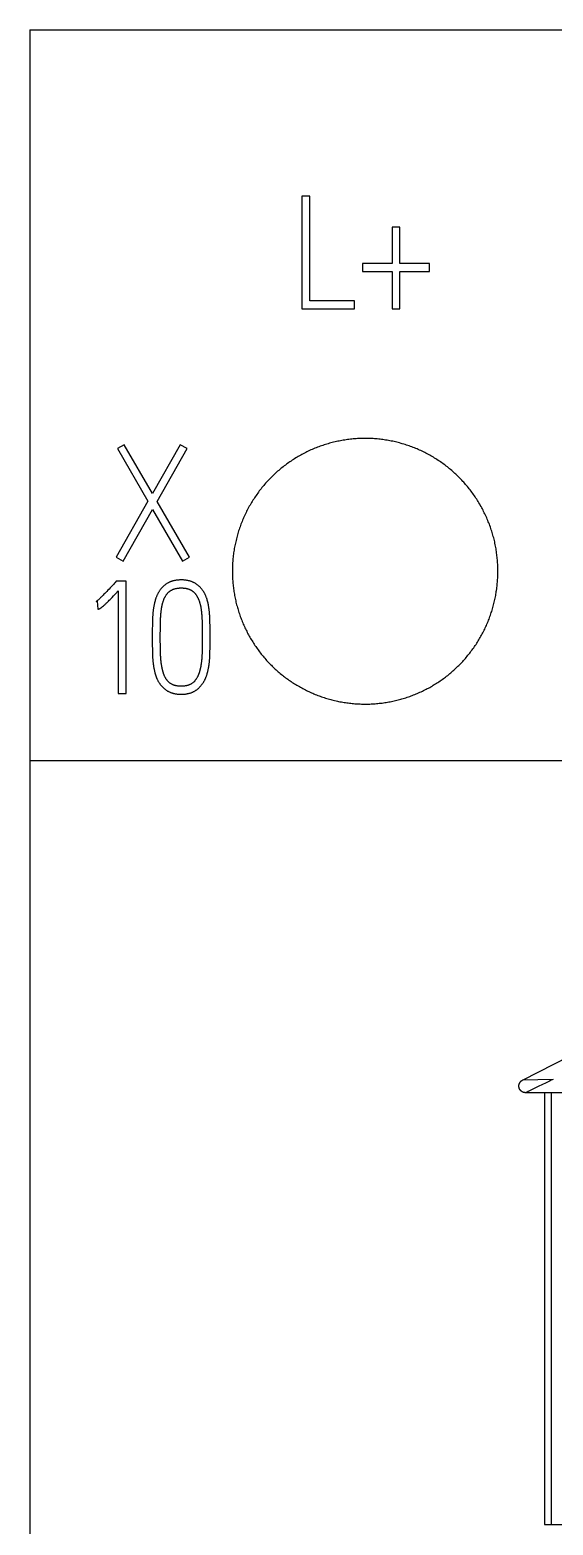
# Model space of a CAD drawing. Extents: x 0 to 420, y 0 to 297.
# Drawn here: x 109.27 to 117.15, y 209.13 to 231.64 of the extents above; entities that cross this region are included whole.
import ezdxf

# ---------------------------------------------------------------- set-up
doc = ezdxf.new("R2010")
doc.units = 0
doc.header["$LTSCALE"] = 23.1
doc.layers.add('10000_FRONT', color=7, linetype='CONTINUOUS')
doc.layers.add('10500_FRONT_LABELING', color=7, linetype='CONTINUOUS')

msp = doc.modelspace()

# ---------------------------------------------------------------- linework, layer by layer
at = {"layer": '10000_FRONT', "color": 7, "linetype": 'CONTINUOUS'}
for p, q in [((109.271, 231.64), (109.271, 141.64)), ((109.271, 231.64), (144.771, 231.64)), ((109.271, 220.64), (144.771, 220.64)), ((116.691, 215.829), (120.73, 217.892)), ((117.152, 215.84), (116.691, 215.829)), ((116.768, 215.655), (116.741, 215.642)), ((116.829, 215.685), (116.778, 215.66)), ((116.906, 215.722), (116.829, 215.685)), ((117, 215.767), (116.973, 215.754)), ((117.028, 215.78), (117, 215.767)), ((117.069, 215.8), (117.028, 215.78)), ((117.097, 215.813), (117.069, 215.8)), ((117.125, 215.827), (117.097, 215.813)), ((117.152, 215.84), (117.125, 215.827)), ((116.739, 215.641), (116.737, 215.64)), ((131.771, 215.64), (116.737, 215.64)), ((116.741, 215.642), (116.739, 215.641)), ((117.021, 215.64), (117.021, 209.14)), ((117.121, 215.64), (117.121, 209.14)), ((117.021, 209.14), (131.271, 209.14))]:
    msp.add_line(p, q, dxfattribs=at)
for points in [[(116.321, 223.49), (116.321, 223.512), (116.32, 223.533), (116.32, 223.554), (116.319, 223.576), (116.318, 223.597), (116.317, 223.618), (116.315, 223.639), (116.314, 223.66), (116.312, 223.681), (116.31, 223.703), (116.307, 223.724), (116.305, 223.745), (116.302, 223.765), (116.299, 223.786), (116.296, 223.807), (116.292, 223.828), (116.288, 223.849), (116.285, 223.87), (116.28, 223.89), (116.276, 223.911), (116.272, 223.932), (116.267, 223.952), (116.262, 223.973), (116.257, 223.993), (116.251, 224.014), (116.245, 224.034), (116.24, 224.055), (116.233, 224.075), (116.227, 224.096), (116.22, 224.116), (116.214, 224.136), (116.207, 224.156), (116.199, 224.177), (116.192, 224.197), (116.184, 224.217), (116.176, 224.236), (116.168, 224.256), (116.16, 224.276), (116.152, 224.295), (116.143, 224.315), (116.134, 224.334), (116.125, 224.353), (116.116, 224.372), (116.106, 224.391), (116.097, 224.41), (116.087, 224.429), (116.077, 224.447), (116.067, 224.466), (116.056, 224.484), (116.046, 224.502), (116.035, 224.521), (116.024, 224.539), (116.013, 224.557), (116.001, 224.575), (115.99, 224.592), (115.978, 224.61), (115.966, 224.627), (115.954, 224.645), (115.941, 224.662), (115.929, 224.679), (115.916, 224.697), (115.903, 224.714), (115.89, 224.73), (115.877, 224.747), (115.863, 224.764), (115.849, 224.78), (115.835, 224.796), (115.821, 224.813), (115.807, 224.829), (115.793, 224.844), (115.778, 224.86), (115.764, 224.875), (115.749, 224.891), (115.734, 224.906), (115.719, 224.921), (115.704, 224.935), (115.688, 224.95), (115.673, 224.964), (115.657, 224.978), (115.641, 224.993), (115.625, 225.006), (115.609, 225.02), (115.593, 225.034), (115.576, 225.047), (115.56, 225.06), (115.543, 225.073), (115.526, 225.086), (115.509, 225.099), (115.492, 225.112), (115.474, 225.124), (115.457, 225.136), (115.439, 225.148), (115.421, 225.16), (115.403, 225.172), (115.385, 225.183), (115.367, 225.195), (115.349, 225.206), (115.33, 225.217), (115.312, 225.227), (115.293, 225.238), (115.274, 225.248), (115.255, 225.258), (115.237, 225.268), (115.218, 225.278), (115.198, 225.287), (115.179, 225.297), (115.16, 225.306), (115.141, 225.314), (115.121, 225.323), (115.102, 225.331), (115.082, 225.34), (115.062, 225.348), (115.043, 225.355), (115.023, 225.363), (115.003, 225.37), (114.983, 225.377), (114.963, 225.384), (114.943, 225.391), (114.922, 225.398), (114.902, 225.404), (114.881, 225.41), (114.861, 225.416), (114.84, 225.422), (114.82, 225.427), (114.799, 225.432), (114.778, 225.437), (114.757, 225.442), (114.736, 225.447), (114.715, 225.451), (114.694, 225.455), (114.673, 225.459), (114.651, 225.463), (114.63, 225.466), (114.609, 225.469), (114.588, 225.472), (114.567, 225.475), (114.546, 225.477), (114.525, 225.48), (114.503, 225.482), (114.482, 225.484), (114.461, 225.485), (114.44, 225.487), (114.418, 225.488), (114.397, 225.489), (114.376, 225.489), (114.355, 225.49), (114.333, 225.49), (114.312, 225.49), (114.291, 225.49), (114.27, 225.49), (114.248, 225.489), (114.227, 225.488), (114.206, 225.487), (114.184, 225.486), (114.163, 225.484), (114.141, 225.482), (114.12, 225.48), (114.099, 225.478), (114.077, 225.475), (114.056, 225.473), (114.035, 225.47), (114.013, 225.466), (113.992, 225.463), (113.971, 225.459), (113.95, 225.456), (113.929, 225.451), (113.908, 225.447), (113.887, 225.443), (113.867, 225.438), (113.846, 225.433), (113.825, 225.428), (113.805, 225.422), (113.784, 225.417), (113.764, 225.411), (113.743, 225.405), (113.723, 225.399), (113.703, 225.392), (113.683, 225.386), (113.662, 225.379), (113.642, 225.372), (113.622, 225.364), (113.602, 225.357), (113.583, 225.349), (113.563, 225.341), (113.543, 225.333), (113.523, 225.324), (113.504, 225.316), (113.484, 225.307), (113.465, 225.298), (113.445, 225.288), (113.426, 225.279), (113.407, 225.269), (113.388, 225.259), (113.369, 225.249), (113.35, 225.239), (113.332, 225.228), (113.313, 225.218), (113.295, 225.207), (113.277, 225.196)], [(113.277, 225.196), (113.258, 225.185), (113.241, 225.173), (113.223, 225.162), (113.205, 225.15), (113.187, 225.138), (113.17, 225.126), (113.153, 225.114), (113.136, 225.101), (113.119, 225.088), (113.102, 225.076), (113.085, 225.063), (113.068, 225.049), (113.052, 225.036), (113.035, 225.022), (113.019, 225.009), (113.003, 224.995), (112.987, 224.981), (112.971, 224.966), (112.956, 224.952), (112.94, 224.937), (112.925, 224.922), (112.909, 224.907), (112.894, 224.892), (112.879, 224.877), (112.865, 224.861), (112.85, 224.845), (112.836, 224.83), (112.821, 224.814), (112.807, 224.798), (112.794, 224.781), (112.78, 224.765), (112.766, 224.749), (112.753, 224.732), (112.74, 224.715), (112.727, 224.699), (112.714, 224.682), (112.702, 224.665), (112.69, 224.647), (112.677, 224.63), (112.665, 224.613), (112.654, 224.595), (112.642, 224.577), (112.631, 224.559), (112.619, 224.541), (112.608, 224.523), (112.597, 224.505), (112.587, 224.487), (112.576, 224.468), (112.566, 224.45), (112.556, 224.431), (112.546, 224.412), (112.536, 224.393), (112.527, 224.374), (112.517, 224.355), (112.508, 224.335), (112.499, 224.316), (112.49, 224.296), (112.482, 224.277), (112.474, 224.257), (112.466, 224.237), (112.458, 224.218), (112.45, 224.198), (112.443, 224.178), (112.436, 224.158), (112.429, 224.138), (112.422, 224.118), (112.415, 224.098), (112.409, 224.078), (112.403, 224.057), (112.397, 224.037), (112.391, 224.017), (112.386, 223.996), (112.381, 223.976), (112.376, 223.955), (112.371, 223.935), (112.366, 223.914), (112.362, 223.893), (112.358, 223.872), (112.354, 223.852), (112.35, 223.831), (112.347, 223.81), (112.343, 223.789), (112.34, 223.768), (112.337, 223.746), (112.335, 223.725), (112.332, 223.704), (112.33, 223.683), (112.328, 223.661), (112.326, 223.64), (112.325, 223.619), (112.324, 223.597), (112.323, 223.576), (112.322, 223.554), (112.321, 223.533), (112.321, 223.512), (112.321, 223.49)], [(112.321, 223.49), (112.321, 223.47), (112.321, 223.449), (112.322, 223.429), (112.323, 223.408), (112.323, 223.388), (112.325, 223.367), (112.326, 223.347), (112.328, 223.327), (112.329, 223.306), (112.331, 223.286), (112.333, 223.266), (112.336, 223.246), (112.338, 223.226), (112.341, 223.205), (112.344, 223.185), (112.347, 223.165), (112.351, 223.145), (112.354, 223.125), (112.358, 223.105), (112.362, 223.086), (112.366, 223.066), (112.371, 223.046), (112.375, 223.026), (112.38, 223.006), (112.385, 222.987), (112.391, 222.967), (112.396, 222.947), (112.402, 222.928), (112.407, 222.908), (112.414, 222.888), (112.42, 222.869), (112.426, 222.849), (112.433, 222.83), (112.44, 222.81), (112.447, 222.791), (112.454, 222.772), (112.462, 222.753), (112.469, 222.734), (112.477, 222.715), (112.485, 222.696), (112.493, 222.678), (112.502, 222.659), (112.51, 222.64), (112.519, 222.622), (112.528, 222.604), (112.537, 222.586), (112.546, 222.568), (112.556, 222.55), (112.566, 222.532), (112.575, 222.514), (112.585, 222.496), (112.596, 222.479), (112.606, 222.461), (112.617, 222.444), (112.627, 222.426), (112.638, 222.409), (112.649, 222.392), (112.661, 222.375), (112.672, 222.358), (112.684, 222.341), (112.695, 222.325), (112.708, 222.308), (112.72, 222.292), (112.732, 222.275), (112.745, 222.259), (112.757, 222.243), (112.77, 222.227), (112.784, 222.211), (112.797, 222.195), (112.81, 222.18), (112.824, 222.164), (112.837, 222.149), (112.851, 222.134), (112.865, 222.119), (112.879, 222.104), (112.893, 222.089), (112.908, 222.075), (112.922, 222.061), (112.937, 222.046), (112.952, 222.032), (112.967, 222.018), (112.982, 222.005), (112.997, 221.991), (113.012, 221.978), (113.028, 221.965), (113.043, 221.951), (113.059, 221.938), (113.075, 221.926), (113.091, 221.913), (113.107, 221.901), (113.123, 221.888), (113.14, 221.876), (113.156, 221.864), (113.173, 221.852), (113.19, 221.841), (113.207, 221.829), (113.224, 221.818), (113.241, 221.806), (113.259, 221.795), (113.277, 221.785), (113.294, 221.774), (113.312, 221.763), (113.33, 221.753), (113.348, 221.743), (113.366, 221.733), (113.384, 221.723), (113.402, 221.714), (113.42, 221.705), (113.438, 221.695), (113.457, 221.686), (113.475, 221.678), (113.494, 221.669), (113.513, 221.661), (113.531, 221.653), (113.55, 221.645), (113.569, 221.637), (113.588, 221.629), (113.607, 221.622), (113.626, 221.615), (113.645, 221.608), (113.664, 221.601), (113.684, 221.594), (113.703, 221.588), (113.723, 221.582), (113.742, 221.576), (113.762, 221.57), (113.782, 221.564), (113.802, 221.559), (113.821, 221.554), (113.841, 221.549), (113.861, 221.544), (113.882, 221.539), (113.902, 221.535), (113.922, 221.53), (113.942, 221.526), (113.963, 221.523), (113.983, 221.519), (114.003, 221.516), (114.023, 221.512), (114.044, 221.51), (114.064, 221.507), (114.084, 221.504), (114.105, 221.502), (114.125, 221.5), (114.145, 221.498), (114.166, 221.496), (114.186, 221.495), (114.207, 221.493), (114.227, 221.492), (114.247, 221.492), (114.268, 221.491), (114.288, 221.49), (114.309, 221.49), (114.329, 221.49), (114.35, 221.49), (114.37, 221.491), (114.391, 221.491), (114.411, 221.492), (114.432, 221.493), (114.452, 221.494), (114.473, 221.496), (114.493, 221.498), (114.514, 221.499), (114.534, 221.502), (114.555, 221.504), (114.575, 221.506), (114.596, 221.509), (114.616, 221.512), (114.637, 221.515), (114.657, 221.519), (114.677, 221.522), (114.697, 221.526), (114.718, 221.53), (114.738, 221.534), (114.758, 221.538), (114.778, 221.543), (114.797, 221.548), (114.817, 221.553), (114.837, 221.558), (114.857, 221.563), (114.876, 221.569), (114.896, 221.575), (114.915, 221.581), (114.935, 221.587), (114.954, 221.593), (114.974, 221.6), (114.993, 221.607), (115.012, 221.614), (115.031, 221.621), (115.051, 221.628), (115.07, 221.636), (115.089, 221.643), (115.107, 221.651), (115.126, 221.66), (115.145, 221.668), (115.164, 221.677), (115.183, 221.685), (115.201, 221.694), (115.22, 221.704)], [(115.22, 221.704), (115.238, 221.713), (115.256, 221.723), (115.274, 221.732), (115.293, 221.742), (115.31, 221.752), (115.328, 221.762), (115.346, 221.773), (115.363, 221.783), (115.381, 221.794), (115.398, 221.805), (115.415, 221.816), (115.432, 221.827), (115.449, 221.839), (115.466, 221.85), (115.483, 221.862), (115.499, 221.874), (115.516, 221.886), (115.532, 221.898), (115.548, 221.911), (115.564, 221.923), (115.58, 221.936), (115.596, 221.949), (115.611, 221.962), (115.627, 221.976), (115.642, 221.989), (115.658, 222.003), (115.673, 222.016), (115.688, 222.03), (115.703, 222.045), (115.718, 222.059), (115.732, 222.073), (115.747, 222.088), (115.761, 222.103), (115.776, 222.118), (115.79, 222.133), (115.803, 222.148), (115.817, 222.163), (115.831, 222.179), (115.844, 222.194), (115.857, 222.21), (115.87, 222.225), (115.883, 222.241), (115.896, 222.257), (115.908, 222.273), (115.92, 222.29), (115.933, 222.306), (115.944, 222.322), (115.956, 222.339), (115.968, 222.356), (115.979, 222.373), (115.991, 222.389), (116.002, 222.406), (116.013, 222.424), (116.024, 222.441), (116.034, 222.458), (116.045, 222.476), (116.055, 222.494), (116.065, 222.511), (116.075, 222.529), (116.085, 222.547), (116.094, 222.565), (116.104, 222.584), (116.113, 222.602), (116.122, 222.62), (116.131, 222.639), (116.139, 222.658), (116.148, 222.676), (116.156, 222.695), (116.164, 222.714), (116.172, 222.733), (116.18, 222.752), (116.187, 222.771), (116.194, 222.79), (116.201, 222.809), (116.208, 222.828), (116.215, 222.848), (116.221, 222.867), (116.227, 222.886), (116.233, 222.906), (116.239, 222.925), (116.245, 222.945), (116.25, 222.964), (116.256, 222.984), (116.261, 223.003), (116.266, 223.023), (116.27, 223.043), (116.275, 223.063), (116.279, 223.083), (116.283, 223.103), (116.287, 223.123), (116.29, 223.143), (116.294, 223.163), (116.297, 223.183), (116.3, 223.203), (116.303, 223.224), (116.306, 223.244), (116.308, 223.264), (116.31, 223.285), (116.312, 223.305), (116.314, 223.326), (116.316, 223.346), (116.317, 223.367), (116.318, 223.387), (116.319, 223.408), (116.32, 223.428), (116.32, 223.449), (116.321, 223.47), (116.321, 223.49)], [(116.737, 215.64), (116.734, 215.64), (116.732, 215.64), (116.729, 215.64), (116.727, 215.641), (116.724, 215.641), (116.722, 215.641), (116.719, 215.642), (116.717, 215.642), (116.714, 215.643), (116.712, 215.643), (116.71, 215.644), (116.707, 215.645), (116.705, 215.645), (116.703, 215.646), (116.7, 215.647), (116.698, 215.648), (116.696, 215.649), (116.694, 215.65), (116.691, 215.651), (116.689, 215.652), (116.687, 215.653), (116.685, 215.655), (116.683, 215.656), (116.681, 215.657), (116.679, 215.659), (116.677, 215.66), (116.675, 215.662), (116.673, 215.663), (116.671, 215.665), (116.669, 215.667), (116.667, 215.668), (116.665, 215.67), (116.664, 215.672), (116.662, 215.674), (116.66, 215.675), (116.659, 215.677), (116.657, 215.679), (116.656, 215.681), (116.654, 215.683), (116.653, 215.685), (116.652, 215.687), (116.65, 215.689), (116.649, 215.692), (116.648, 215.694), (116.647, 215.696), (116.646, 215.698), (116.645, 215.7), (116.644, 215.703), (116.643, 215.705), (116.642, 215.707), (116.641, 215.71), (116.641, 215.712), (116.64, 215.714), (116.639, 215.717), (116.639, 215.719), (116.638, 215.722), (116.638, 215.724), (116.638, 215.727), (116.637, 215.729), (116.637, 215.732), (116.637, 215.734), (116.637, 215.736), (116.637, 215.739), (116.637, 215.741), (116.637, 215.744), (116.637, 215.746), (116.637, 215.749), (116.637, 215.751), (116.637, 215.754), (116.638, 215.756), (116.638, 215.758), (116.639, 215.761), (116.639, 215.763), (116.64, 215.766), (116.641, 215.768), (116.641, 215.77), (116.642, 215.773), (116.643, 215.775), (116.644, 215.777), (116.645, 215.78), (116.646, 215.782), (116.647, 215.784), (116.648, 215.786), (116.649, 215.789), (116.65, 215.791), (116.652, 215.793), (116.653, 215.795), (116.654, 215.797), (116.656, 215.799), (116.657, 215.801), (116.659, 215.803), (116.66, 215.805), (116.662, 215.807), (116.664, 215.808), (116.665, 215.81), (116.667, 215.812), (116.669, 215.814), (116.671, 215.815), (116.673, 215.817), (116.674, 215.819), (116.676, 215.82), (116.678, 215.822), (116.68, 215.823), (116.682, 215.824), (116.685, 215.826), (116.687, 215.827), (116.689, 215.828), (116.691, 215.829)], [(116.778, 215.66), (116.772, 215.657), (116.768, 215.655)], [(116.973, 215.754), (116.946, 215.741), (116.906, 215.722)]]:
    msp.add_lwpolyline(points, dxfattribs=at)
at = {"layer": '10500_FRONT_LABELING', "color": 7, "linetype": 'CONTINUOUS'}
for p, q in [((113.366, 229.138), (113.366, 227.44)), ((113.486, 229.138), (113.366, 229.138)), ((113.486, 227.56), (113.486, 229.138)), ((114.726, 228.669), (114.726, 228.122)), ((114.844, 228.669), (114.726, 228.669)), ((114.844, 228.122), (114.844, 228.669)), ((114.283, 228.122), (114.283, 228.001)), ((114.726, 228.122), (114.283, 228.122)), ((115.292, 228.122), (114.844, 228.122)), ((115.292, 228.001), (115.292, 228.122)), ((114.283, 228.001), (114.726, 228.001)), ((114.726, 228.001), (114.726, 227.44)), ((114.844, 227.44), (114.844, 228.001)), ((114.844, 228.001), (115.292, 228.001)), ((113.366, 227.44), (114.16, 227.44)), ((114.16, 227.56), (113.486, 227.56)), ((114.16, 227.44), (114.16, 227.56)), ((114.726, 227.44), (114.844, 227.44)), ((110.691, 225.396), (110.59, 225.337)), ((110.59, 225.337), (111.049, 224.543)), ((111.116, 224.66), (110.691, 225.396)), ((111.533, 225.396), (111.116, 224.66)), ((111.186, 224.54), (111.639, 225.337)), ((111.639, 225.337), (111.533, 225.396)), ((111.049, 224.543), (110.571, 223.701)), ((111.674, 223.701), (111.186, 224.54)), ((110.675, 223.642), (111.118, 224.422)), ((111.118, 224.422), (111.571, 223.642)), ((110.571, 223.701), (110.675, 223.642)), ((111.571, 223.642), (111.674, 223.701)), ((110.57, 223.341), (110.554, 223.322)), ((110.719, 223.341), (110.57, 223.341)), ((110.719, 221.648), (110.719, 223.341)), ((110.387, 223.143), (110.376, 223.131)), ((110.398, 223.154), (110.387, 223.143)), ((110.415, 223.171), (110.398, 223.154)), ((110.431, 223.188), (110.415, 223.171)), ((110.447, 223.206), (110.431, 223.188)), ((110.463, 223.223), (110.447, 223.206)), ((110.479, 223.24), (110.463, 223.223)), ((110.478, 223.065), (110.494, 223.081)), ((110.495, 223.258), (110.479, 223.24)), ((110.494, 223.081), (110.509, 223.097)), ((110.509, 223.097), (110.532, 223.122)), ((110.532, 223.122), (110.559, 223.15)), ((110.559, 223.15), (110.601, 223.195)), ((110.601, 223.195), (110.601, 221.648)), ((110.271, 223.037), (110.285, 223.041)), ((110.285, 223.041), (110.292, 222.921)), ((110.411, 222.999), (110.419, 223.006)), ((110.419, 223.006), (110.427, 223.014)), ((110.427, 223.014), (110.435, 223.022)), ((110.435, 223.022), (110.443, 223.03)), ((110.443, 223.03), (110.455, 223.042)), ((110.455, 223.042), (110.467, 223.053)), ((110.467, 223.053), (110.478, 223.065)), ((111.244, 222.842), (111.245, 222.855)), ((111.855, 222.875), (111.857, 222.862)), ((111.857, 222.862), (111.858, 222.849)), ((111.858, 222.849), (111.859, 222.836)), ((111.116, 222.681), (111.115, 222.616)), ((111.117, 222.713), (111.116, 222.681)), ((111.118, 222.754), (111.117, 222.738)), ((111.117, 222.738), (111.117, 222.713)), ((111.118, 222.77), (111.118, 222.754)), ((111.236, 222.647), (111.237, 222.673)), ((111.236, 222.615), (111.236, 222.647)), ((111.237, 222.719), (111.238, 222.738)), ((111.237, 222.673), (111.237, 222.693)), ((111.238, 222.751), (111.239, 222.764)), ((111.238, 222.738), (111.238, 222.751)), ((111.239, 222.764), (111.24, 222.777)), ((111.24, 222.79), (111.241, 222.803)), ((111.24, 222.777), (111.24, 222.79)), ((111.241, 222.803), (111.242, 222.816)), ((111.242, 222.816), (111.243, 222.829)), ((111.243, 222.829), (111.244, 222.842)), ((111.859, 222.836), (111.86, 222.823)), ((111.86, 222.823), (111.861, 222.81)), ((111.861, 222.81), (111.862, 222.797)), ((111.862, 222.797), (111.862, 222.784)), ((111.862, 222.784), (111.863, 222.771)), ((111.863, 222.771), (111.864, 222.758)), ((111.864, 222.758), (111.864, 222.745)), ((111.864, 222.745), (111.865, 222.726)), ((111.865, 222.726), (111.865, 222.706)), ((111.865, 222.706), (111.866, 222.687)), ((111.866, 222.687), (111.866, 222.661)), ((111.866, 222.661), (111.866, 222.628)), ((111.866, 222.628), (111.867, 222.602)), ((111.982, 222.771), (111.981, 222.787)), ((111.982, 222.754), (111.982, 222.771)), ((111.983, 222.738), (111.982, 222.754)), ((111.983, 222.714), (111.983, 222.738)), ((111.984, 222.681), (111.983, 222.714)), ((111.985, 222.608), (111.984, 222.681)), ((111.115, 222.616), (111.115, 222.559)), ((111.115, 222.559), (111.115, 222.485)), ((111.115, 222.485), (111.115, 222.43)), ((111.115, 222.43), (111.115, 222.376)), ((111.235, 222.563), (111.236, 222.589)), ((111.235, 222.53), (111.235, 222.563)), ((111.235, 222.478), (111.235, 222.53)), ((111.235, 222.451), (111.235, 222.478)), ((111.235, 222.423), (111.235, 222.451)), ((111.236, 222.396), (111.235, 222.423)), ((111.236, 222.589), (111.236, 222.615)), ((111.867, 222.602), (111.867, 222.576)), ((111.867, 222.576), (111.867, 222.55)), ((111.867, 222.55), (111.867, 222.517)), ((111.867, 222.517), (111.867, 222.464)), ((111.867, 222.464), (111.867, 222.437)), ((111.867, 222.437), (111.867, 222.409)), ((111.867, 222.409), (111.867, 222.381)), ((111.985, 222.551), (111.985, 222.608)), ((111.985, 222.511), (111.985, 222.551)), ((111.985, 222.438), (111.985, 222.511)), ((111.985, 222.383), (111.985, 222.438)), ((111.115, 222.376), (111.116, 222.313)), ((111.116, 222.313), (111.117, 222.282)), ((111.117, 222.282), (111.117, 222.259)), ((111.117, 222.259), (111.118, 222.243)), ((111.118, 222.243), (111.118, 222.228)), ((111.118, 222.228), (111.119, 222.212)), ((111.236, 222.368), (111.236, 222.396)), ((111.236, 222.334), (111.236, 222.368)), ((111.237, 222.314), (111.236, 222.334)), ((111.237, 222.293), (111.237, 222.314)), ((111.238, 222.273), (111.237, 222.293)), ((111.238, 222.259), (111.238, 222.273)), ((111.239, 222.245), (111.238, 222.259)), ((111.239, 222.232), (111.239, 222.245)), ((111.24, 222.218), (111.239, 222.232)), ((111.241, 222.204), (111.24, 222.218)), ((111.242, 222.191), (111.241, 222.204)), ((111.243, 222.177), (111.242, 222.191)), ((111.244, 222.163), (111.243, 222.177)), ((111.86, 222.182), (111.859, 222.168)), ((111.861, 222.196), (111.86, 222.182)), ((111.862, 222.209), (111.861, 222.196)), ((111.864, 222.244), (111.863, 222.23)), ((111.864, 222.257), (111.864, 222.244)), ((111.866, 222.319), (111.865, 222.299)), ((111.865, 222.299), (111.865, 222.278)), ((111.867, 222.381), (111.866, 222.347)), ((111.866, 222.347), (111.866, 222.319)), ((111.983, 222.289), (111.984, 222.32)), ((111.983, 222.265), (111.983, 222.289)), ((111.983, 222.25), (111.983, 222.265)), ((111.984, 222.32), (111.985, 222.383)), ((111.245, 222.15), (111.244, 222.163)), ((111.246, 222.136), (111.245, 222.15)), ((111.859, 222.168), (111.858, 222.154)), ((110.601, 221.648), (110.719, 221.648))]:
    msp.add_line(p, q, dxfattribs=at)
for points in [[(110.543, 223.31), (110.533, 223.298), (110.495, 223.258)], [(110.554, 223.322), (110.549, 223.316), (110.543, 223.31)], [(111.981, 222.787), (111.981, 222.795), (111.98, 222.803), (111.98, 222.811), (111.979, 222.819), (111.979, 222.827), (111.978, 222.835), (111.978, 222.843), (111.977, 222.852), (111.976, 222.86), (111.976, 222.868), (111.975, 222.876), (111.974, 222.884), (111.973, 222.892), (111.972, 222.9), (111.971, 222.908), (111.97, 222.916), (111.969, 222.924), (111.968, 222.932), (111.967, 222.94), (111.966, 222.949), (111.965, 222.957), (111.963, 222.965), (111.962, 222.973), (111.96, 222.981), (111.959, 222.989), (111.957, 222.997), (111.955, 223.005), (111.954, 223.013), (111.952, 223.02), (111.95, 223.028), (111.948, 223.036), (111.946, 223.044), (111.943, 223.052), (111.941, 223.06), (111.939, 223.068), (111.936, 223.075), (111.934, 223.083), (111.931, 223.091), (111.928, 223.098), (111.925, 223.106), (111.922, 223.114), (111.919, 223.121), (111.916, 223.129), (111.913, 223.136), (111.909, 223.143), (111.906, 223.151), (111.902, 223.158), (111.898, 223.165), (111.894, 223.172), (111.89, 223.179), (111.886, 223.186), (111.881, 223.193), (111.877, 223.199), (111.872, 223.206), (111.867, 223.212), (111.862, 223.219), (111.857, 223.225), (111.852, 223.231), (111.847, 223.238), (111.841, 223.244), (111.836, 223.25), (111.83, 223.255), (111.824, 223.261), (111.818, 223.267), (111.812, 223.272), (111.806, 223.277), (111.799, 223.282), (111.793, 223.287), (111.786, 223.292), (111.78, 223.297), (111.773, 223.301), (111.766, 223.306), (111.759, 223.31), (111.752, 223.314), (111.744, 223.318), (111.737, 223.321), (111.729, 223.325), (111.722, 223.328), (111.714, 223.331), (111.707, 223.334), (111.699, 223.337), (111.691, 223.339), (111.684, 223.342), (111.676, 223.344), (111.668, 223.346), (111.66, 223.348), (111.652, 223.35), (111.644, 223.351), (111.636, 223.353), (111.627, 223.354), (111.619, 223.355), (111.611, 223.356), (111.603, 223.357), (111.595, 223.358), (111.587, 223.359), (111.579, 223.359), (111.571, 223.359), (111.562, 223.36), (111.554, 223.36), (111.546, 223.36), (111.538, 223.359), (111.53, 223.359), (111.522, 223.359), (111.514, 223.358), (111.506, 223.358), (111.497, 223.357), (111.489, 223.356), (111.481, 223.355), (111.473, 223.354), (111.465, 223.353), (111.457, 223.351), (111.449, 223.349), (111.441, 223.348), (111.433, 223.346), (111.425, 223.344), (111.417, 223.341), (111.409, 223.339), (111.402, 223.336), (111.394, 223.334), (111.386, 223.331), (111.379, 223.327), (111.371, 223.324), (111.364, 223.321), (111.356, 223.317), (111.349, 223.313), (111.342, 223.309), (111.335, 223.305), (111.328, 223.3), (111.321, 223.296), (111.315, 223.291), (111.308, 223.286), (111.302, 223.281), (111.295, 223.276), (111.289, 223.271), (111.283, 223.266), (111.277, 223.26), (111.271, 223.254), (111.266, 223.249), (111.26, 223.243), (111.255, 223.236), (111.249, 223.23), (111.244, 223.224), (111.239, 223.218), (111.234, 223.211), (111.229, 223.204), (111.225, 223.198), (111.22, 223.191), (111.216, 223.184), (111.211, 223.177), (111.207, 223.17), (111.203, 223.163), (111.199, 223.156), (111.196, 223.149), (111.192, 223.141), (111.189, 223.134), (111.185, 223.126), (111.182, 223.119), (111.179, 223.111), (111.176, 223.104), (111.173, 223.096), (111.17, 223.089), (111.168, 223.081), (111.165, 223.073), (111.163, 223.066), (111.16, 223.058)], [(110.376, 223.131), (110.365, 223.12), (110.36, 223.115), (110.354, 223.109), (110.348, 223.104), (110.343, 223.098), (110.337, 223.093), (110.331, 223.087), (110.326, 223.082), (110.32, 223.077), (110.314, 223.071), (110.308, 223.066), (110.302, 223.061), (110.296, 223.056), (110.29, 223.051), (110.284, 223.046), (110.277, 223.041), (110.274, 223.039), (110.271, 223.037)], [(111.245, 222.855), (111.246, 222.868), (111.247, 222.875), (111.247, 222.881), (111.248, 222.887), (111.249, 222.894), (111.25, 222.9), (111.251, 222.907), (111.251, 222.913), (111.252, 222.92), (111.253, 222.926), (111.254, 222.933), (111.255, 222.939), (111.256, 222.946), (111.257, 222.952), (111.259, 222.958), (111.26, 222.965), (111.261, 222.971), (111.262, 222.977), (111.264, 222.984), (111.265, 222.99), (111.267, 222.996), (111.269, 223.003), (111.27, 223.009), (111.272, 223.015), (111.274, 223.021), (111.276, 223.028), (111.278, 223.034), (111.28, 223.04), (111.282, 223.046), (111.284, 223.052), (111.286, 223.058), (111.288, 223.064), (111.291, 223.071), (111.294, 223.077), (111.296, 223.083), (111.299, 223.088), (111.302, 223.094), (111.305, 223.1), (111.308, 223.106), (111.312, 223.111), (111.315, 223.117), (111.318, 223.123), (111.322, 223.128), (111.326, 223.133), (111.33, 223.139), (111.334, 223.144), (111.338, 223.149), (111.342, 223.154), (111.346, 223.159), (111.351, 223.164), (111.355, 223.168), (111.36, 223.173), (111.365, 223.178), (111.37, 223.182), (111.375, 223.186), (111.38, 223.19), (111.385, 223.194), (111.39, 223.198), (111.396, 223.201), (111.401, 223.205), (111.407, 223.208), (111.413, 223.211), (111.419, 223.214), (111.425, 223.217), (111.431, 223.219), (111.437, 223.222), (111.443, 223.224), (111.449, 223.226), (111.456, 223.228), (111.462, 223.229), (111.469, 223.231), (111.475, 223.232), (111.481, 223.233), (111.488, 223.235), (111.495, 223.236), (111.501, 223.236), (111.508, 223.237), (111.514, 223.238), (111.521, 223.238), (111.527, 223.239), (111.534, 223.239), (111.54, 223.239), (111.547, 223.239), (111.553, 223.239), (111.56, 223.239), (111.566, 223.239), (111.573, 223.239), (111.58, 223.238), (111.586, 223.238), (111.593, 223.237), (111.599, 223.237), (111.606, 223.236), (111.612, 223.235), (111.619, 223.234), (111.625, 223.232), (111.632, 223.231), (111.638, 223.229), (111.644, 223.228), (111.651, 223.226), (111.657, 223.224), (111.663, 223.222), (111.669, 223.22), (111.675, 223.217), (111.681, 223.214), (111.687, 223.212), (111.693, 223.209), (111.699, 223.205), (111.705, 223.202), (111.71, 223.199), (111.716, 223.195), (111.721, 223.191), (111.726, 223.187), (111.731, 223.183), (111.736, 223.179), (111.741, 223.174), (111.746, 223.17), (111.75, 223.165), (111.755, 223.16), (111.759, 223.155), (111.763, 223.15), (111.767, 223.145), (111.771, 223.139), (111.775, 223.134), (111.779, 223.128), (111.782, 223.123), (111.786, 223.117), (111.789, 223.112), (111.792, 223.106), (111.795, 223.1), (111.798, 223.095), (111.801, 223.089), (111.804, 223.083), (111.807, 223.077), (111.81, 223.071), (111.812, 223.065), (111.815, 223.059), (111.817, 223.053), (111.819, 223.047), (111.822, 223.04), (111.824, 223.034), (111.826, 223.028), (111.828, 223.022), (111.83, 223.016), (111.832, 223.009), (111.833, 223.003)], [(110.292, 222.921), (110.295, 222.921), (110.298, 222.921), (110.3, 222.922), (110.303, 222.922), (110.309, 222.924), (110.311, 222.924), (110.314, 222.925), (110.317, 222.926), (110.32, 222.927), (110.322, 222.928), (110.325, 222.929), (110.33, 222.932), (110.334, 222.935), (110.339, 222.938), (110.344, 222.941), (110.348, 222.944), (110.353, 222.948), (110.357, 222.951), (110.361, 222.954), (110.366, 222.958), (110.37, 222.962), (110.374, 222.965), (110.378, 222.969), (110.383, 222.972), (110.387, 222.976), (110.391, 222.98), (110.395, 222.984), (110.399, 222.987), (110.403, 222.991), (110.411, 222.999)], [(111.16, 223.058), (111.158, 223.05), (111.156, 223.042), (111.154, 223.035), (111.152, 223.027), (111.15, 223.019), (111.148, 223.011), (111.146, 223.003), (111.144, 222.995), (111.142, 222.987), (111.141, 222.979), (111.139, 222.971), (111.138, 222.963), (111.136, 222.955), (111.135, 222.947), (111.134, 222.939), (111.133, 222.931), (111.131, 222.923), (111.13, 222.915), (111.129, 222.907), (111.128, 222.899), (111.127, 222.891), (111.126, 222.883), (111.125, 222.875), (111.125, 222.867), (111.124, 222.859), (111.123, 222.851), (111.122, 222.843), (111.122, 222.835), (111.121, 222.827), (111.121, 222.818), (111.12, 222.81), (111.12, 222.802), (111.119, 222.794), (111.119, 222.786), (111.118, 222.77)], [(111.833, 223.003), (111.835, 222.997), (111.837, 222.99), (111.838, 222.984), (111.84, 222.978), (111.841, 222.971), (111.842, 222.965), (111.844, 222.959), (111.845, 222.952), (111.846, 222.946), (111.847, 222.94), (111.848, 222.933), (111.849, 222.927), (111.85, 222.92), (111.851, 222.914), (111.852, 222.908), (111.853, 222.901), (111.853, 222.895), (111.854, 222.888), (111.855, 222.882), (111.855, 222.875)], [(111.237, 222.693), (111.237, 222.712), (111.237, 222.719)], [(111.119, 222.212), (111.119, 222.205), (111.12, 222.197), (111.12, 222.189), (111.12, 222.181), (111.121, 222.174), (111.122, 222.166), (111.122, 222.158), (111.123, 222.15), (111.123, 222.143), (111.124, 222.135), (111.125, 222.127), (111.126, 222.119), (111.127, 222.112), (111.128, 222.104), (111.128, 222.096), (111.129, 222.088), (111.131, 222.081), (111.132, 222.073), (111.133, 222.065), (111.134, 222.058), (111.135, 222.05), (111.136, 222.042), (111.138, 222.035), (111.139, 222.027), (111.141, 222.019), (111.142, 222.012), (111.144, 222.004), (111.146, 221.996), (111.147, 221.989), (111.149, 221.981), (111.151, 221.973), (111.153, 221.966), (111.155, 221.958), (111.157, 221.95), (111.16, 221.943), (111.162, 221.935), (111.164, 221.928), (111.167, 221.92), (111.169, 221.913), (111.172, 221.905), (111.175, 221.898), (111.178, 221.89), (111.18, 221.883), (111.183, 221.876), (111.187, 221.869), (111.19, 221.861), (111.193, 221.854), (111.197, 221.847), (111.2, 221.84), (111.204, 221.833), (111.208, 221.826), (111.212, 221.82), (111.217, 221.813), (111.221, 221.806), (111.226, 221.8), (111.23, 221.793), (111.235, 221.787), (111.24, 221.781), (111.245, 221.775), (111.25, 221.769), (111.255, 221.763), (111.261, 221.757), (111.266, 221.751), (111.272, 221.746), (111.277, 221.74), (111.283, 221.735), (111.289, 221.729), (111.295, 221.724), (111.301, 221.719), (111.307, 221.714), (111.313, 221.709), (111.32, 221.704), (111.326, 221.7), (111.333, 221.695), (111.34, 221.691), (111.346, 221.687), (111.353, 221.683), (111.36, 221.68), (111.367, 221.676), (111.374, 221.673), (111.382, 221.67), (111.389, 221.667), (111.396, 221.664), (111.404, 221.661), (111.412, 221.659), (111.419, 221.656), (111.427, 221.654), (111.435, 221.652), (111.442, 221.65), (111.45, 221.648), (111.458, 221.647), (111.466, 221.645), (111.473, 221.644), (111.481, 221.643), (111.489, 221.642), (111.497, 221.641), (111.505, 221.64), (111.513, 221.64), (111.521, 221.639), (111.529, 221.639), (111.537, 221.639), (111.544, 221.638), (111.552, 221.638), (111.56, 221.638), (111.568, 221.639), (111.576, 221.639), (111.584, 221.639), (111.592, 221.64), (111.6, 221.641), (111.608, 221.641), (111.616, 221.642), (111.624, 221.643), (111.631, 221.645), (111.639, 221.646), (111.647, 221.648), (111.655, 221.649), (111.662, 221.651), (111.67, 221.653), (111.678, 221.655), (111.685, 221.657), (111.693, 221.66), (111.7, 221.662), (111.708, 221.665), (111.715, 221.668), (111.723, 221.671), (111.73, 221.675), (111.737, 221.678), (111.744, 221.682), (111.751, 221.685), (111.758, 221.689), (111.764, 221.694), (111.771, 221.698), (111.778, 221.702), (111.784, 221.707), (111.79, 221.712), (111.796, 221.717), (111.803, 221.722), (111.809, 221.727), (111.815, 221.732), (111.82, 221.738), (111.826, 221.743), (111.832, 221.749), (111.837, 221.755), (111.842, 221.761), (111.847, 221.767), (111.852, 221.773), (111.857, 221.779), (111.862, 221.785), (111.867, 221.791), (111.872, 221.798), (111.876, 221.804), (111.88, 221.811), (111.885, 221.817), (111.889, 221.824), (111.893, 221.831), (111.897, 221.838), (111.901, 221.845), (111.904, 221.852), (111.908, 221.859), (111.911, 221.866), (111.914, 221.873), (111.917, 221.881), (111.92, 221.888), (111.923, 221.895)], [(111.863, 222.23), (111.862, 222.216), (111.862, 222.209)], [(111.865, 222.278), (111.864, 222.264), (111.864, 222.257)], [(111.923, 221.895), (111.926, 221.903), (111.929, 221.91), (111.932, 221.917), (111.934, 221.925), (111.937, 221.932), (111.939, 221.94), (111.941, 221.947), (111.943, 221.955), (111.946, 221.962), (111.948, 221.97), (111.95, 221.977), (111.952, 221.985), (111.953, 221.993), (111.955, 222), (111.957, 222.008), (111.958, 222.016), (111.96, 222.024), (111.962, 222.031), (111.963, 222.039), (111.964, 222.047), (111.966, 222.055), (111.967, 222.062), (111.968, 222.07), (111.969, 222.078), (111.97, 222.086), (111.971, 222.094), (111.972, 222.101), (111.973, 222.109), (111.974, 222.117), (111.975, 222.125), (111.976, 222.133), (111.976, 222.14), (111.977, 222.148), (111.978, 222.156), (111.978, 222.164), (111.979, 222.172), (111.979, 222.179), (111.98, 222.187), (111.98, 222.195), (111.981, 222.203), (111.981, 222.211), (111.982, 222.226)], [(111.982, 222.226), (111.982, 222.234), (111.983, 222.25)], [(111.254, 222.075), (111.253, 222.082), (111.252, 222.089), (111.251, 222.095), (111.25, 222.102), (111.25, 222.109), (111.249, 222.116), (111.248, 222.123), (111.247, 222.129), (111.246, 222.136)], [(111.858, 222.154), (111.856, 222.141), (111.856, 222.134), (111.855, 222.127), (111.854, 222.12), (111.853, 222.113), (111.852, 222.106), (111.851, 222.099), (111.85, 222.093), (111.849, 222.086), (111.848, 222.079), (111.847, 222.072), (111.846, 222.065), (111.845, 222.058), (111.844, 222.052), (111.842, 222.045), (111.841, 222.038), (111.84, 222.031), (111.838, 222.025), (111.837, 222.018), (111.835, 222.011), (111.833, 222.005), (111.831, 221.998), (111.83, 221.991), (111.828, 221.984), (111.826, 221.978), (111.824, 221.971), (111.822, 221.965), (111.819, 221.958), (111.817, 221.952), (111.815, 221.945), (111.812, 221.939), (111.81, 221.932), (111.807, 221.926), (111.804, 221.92), (111.802, 221.914), (111.799, 221.907), (111.795, 221.901), (111.792, 221.895), (111.789, 221.889), (111.785, 221.883), (111.782, 221.877), (111.778, 221.871), (111.774, 221.866), (111.77, 221.86), (111.766, 221.854), (111.762, 221.849), (111.757, 221.844), (111.753, 221.838), (111.748, 221.833), (111.743, 221.828), (111.738, 221.823), (111.733, 221.819), (111.728, 221.814), (111.723, 221.81), (111.717, 221.805), (111.711, 221.801), (111.705, 221.797), (111.7, 221.794), (111.694, 221.79), (111.687, 221.787), (111.681, 221.784), (111.675, 221.781), (111.669, 221.778), (111.662, 221.776), (111.655, 221.774), (111.649, 221.772), (111.642, 221.77), (111.635, 221.768), (111.628, 221.766), (111.622, 221.765), (111.615, 221.764), (111.608, 221.763), (111.601, 221.762), (111.594, 221.761), (111.587, 221.76), (111.58, 221.76), (111.573, 221.759), (111.566, 221.759), (111.559, 221.759), (111.552, 221.759), (111.545, 221.759), (111.538, 221.759), (111.532, 221.759), (111.525, 221.759), (111.518, 221.76), (111.511, 221.761), (111.504, 221.761), (111.497, 221.762), (111.49, 221.763), (111.483, 221.764), (111.477, 221.766), (111.47, 221.767), (111.463, 221.769), (111.456, 221.77), (111.45, 221.772), (111.443, 221.774), (111.436, 221.777), (111.43, 221.779), (111.423, 221.782), (111.417, 221.785), (111.411, 221.788), (111.405, 221.791), (111.399, 221.795), (111.393, 221.798), (111.387, 221.802), (111.381, 221.806), (111.376, 221.811), (111.371, 221.815), (111.365, 221.82), (111.36, 221.825), (111.355, 221.83), (111.351, 221.835), (111.346, 221.84), (111.341, 221.845), (111.337, 221.851), (111.333, 221.856), (111.329, 221.862), (111.325, 221.867), (111.321, 221.873), (111.317, 221.879), (111.314, 221.885), (111.31, 221.891), (111.307, 221.897), (111.304, 221.903), (111.301, 221.91), (111.298, 221.916), (111.295, 221.922), (111.293, 221.929), (111.29, 221.935), (111.288, 221.941), (111.285, 221.948), (111.283, 221.954), (111.281, 221.961), (111.279, 221.968), (111.277, 221.974), (111.275, 221.981), (111.273, 221.987), (111.271, 221.994), (111.27, 222.001), (111.268, 222.007), (111.266, 222.014), (111.265, 222.021), (111.263, 222.028), (111.262, 222.034), (111.261, 222.041), (111.259, 222.048), (111.258, 222.055), (111.257, 222.061), (111.256, 222.068), (111.254, 222.075)]]:
    msp.add_lwpolyline(points, dxfattribs=at)

doc.saveas('drawing.dxf')
